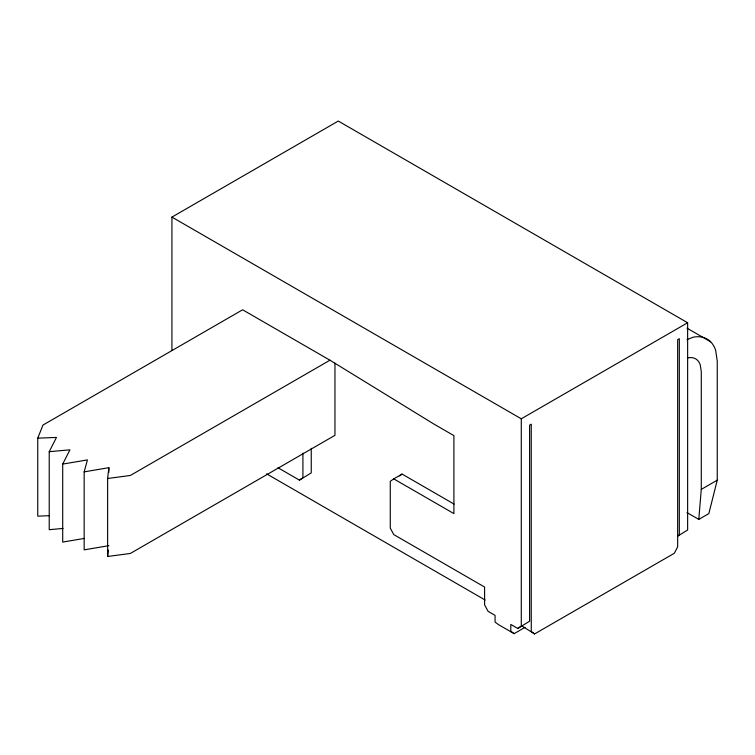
<?xml version="1.0" encoding="UTF-8"?>
<svg xmlns="http://www.w3.org/2000/svg" width="755" height="755" viewBox="0 0 755 755"><rect width="100%" height="100%" fill="white"/><g stroke="black" fill="none" stroke-linecap="round" stroke-linejoin="round"><path stroke-width="1.13" d="M687.003 512.607L698.781 519.402L701.282 489.391L701.282 371.762L700.253 364.882A26.765 15.459 -60 0 0 688.098 357.861M334.956 363.146L334.956 435.324L130.332 553.462L107.625 556.482L107.625 478.491L108.871 467.685L84.164 471.866L84.164 549.857L108.871 545.676M107.625 556.482L108.371 549.999M686.965 339.637L693.099 337.221A49.632 28.652 -60 0 1 715.636 350.235L717.25 361.098L717.25 480.171L708.841 513.598L698.781 519.402M84.164 471.866L87.41 459.908L62.703 464.089L62.703 542.081L84.041 538.466M49.443 515.693L37.75 516.146L37.75 438.155L42.988 425.046L242.619 309.786L329.963 360.211L433.936 424.084L453.897 435.607L453.897 513.598L393.761 478.878L390.269 481.322L390.269 528.113L393.761 534.587L484.597 587.031L484.597 604.859L488.089 611.333L495.072 615.363L495.072 622.044L498.404 624.583L514.127 633.662L525.102 627.32M63.033 528.443L49.226 529.689L49.226 451.698L56.465 437.428L37.75 438.155M62.703 464.089L69.941 449.82L49.226 451.698M278 467.751L299.433 480.123L302.925 477.689L302.925 453.123M399.461 475.905L402.075 474.074L454.066 504.085M514.127 633.662L510.795 631.123L510.795 624.442L517.779 628.471L521.28 626.037L521.28 418.798L171.923 217.1L171.923 350.15M677.575 536.012L679.321 534.785L679.321 338.693L677.66 339.656L677.66 546.894L674.328 553.264L534.587 633.945L522.526 626.367M171.923 217.1L338.278 121.055L687.635 322.753L687.635 529.982L677.679 536.163M329.963 360.211L130.332 475.471L107.625 478.491M299.433 480.123L311.249 472.885L311.249 448.319M393.761 478.878L402.075 474.074M521.28 418.798L687.635 322.753M701.282 489.391L717.25 480.171M517.779 628.471L529.595 621.233L529.595 425.141L531.256 424.178L531.256 631.416L534.587 633.945M686.984 328.151L710.644 341.807M266.553 473.819L485.172 600.036M108.871 467.685L108.871 472.347"/></g></svg>
